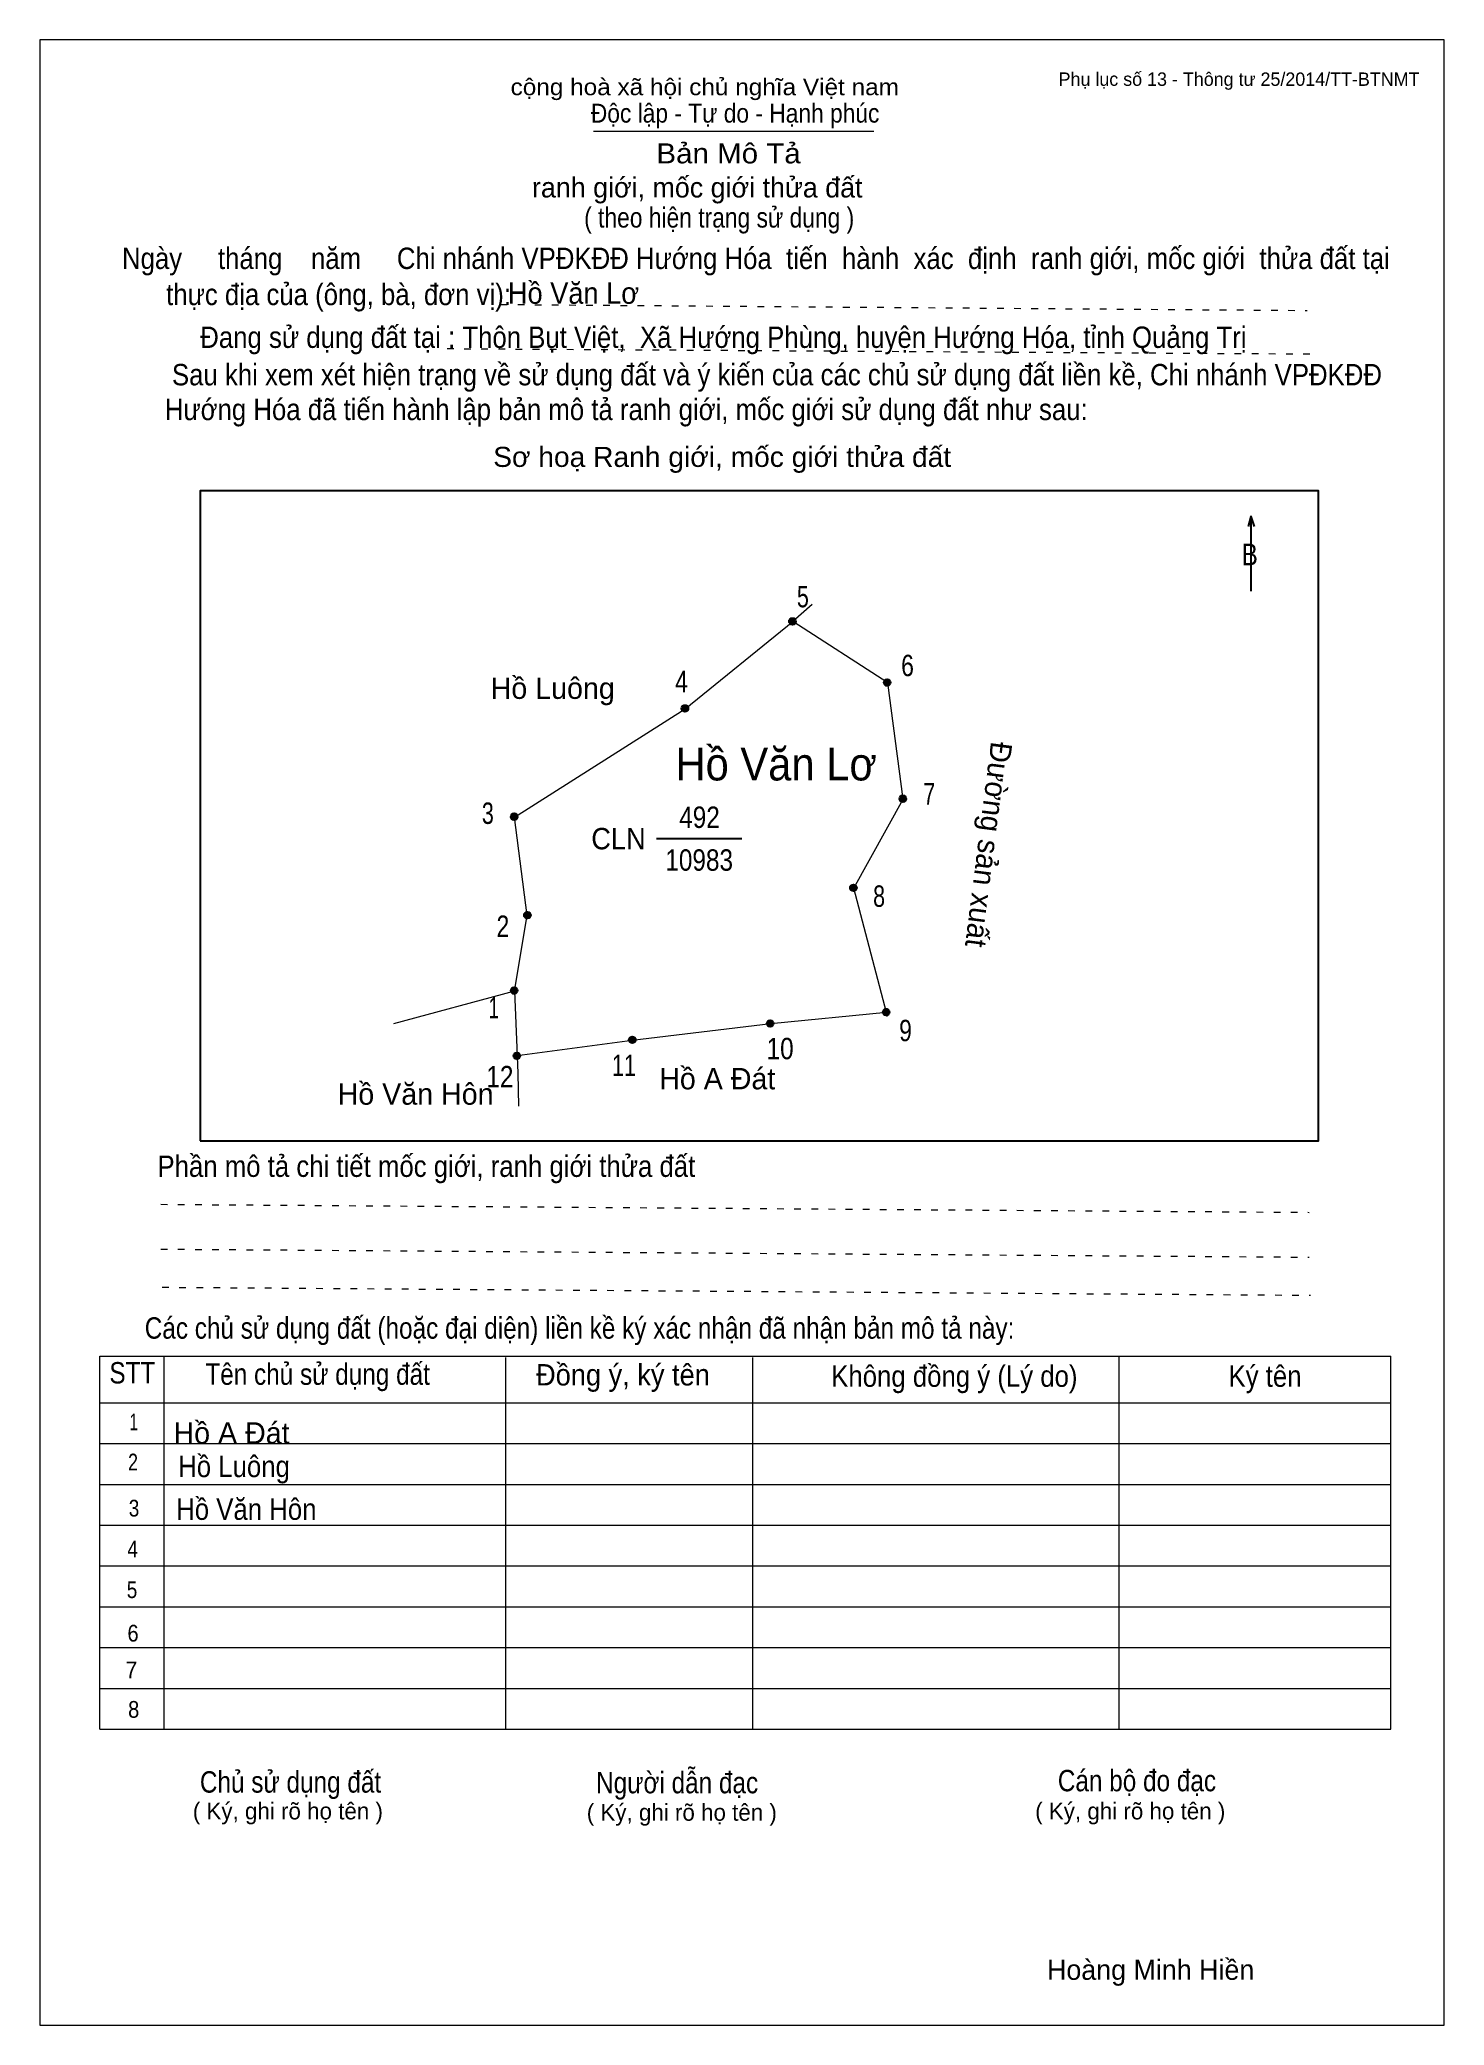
# Model space of a CAD drawing. Header units: centimetres. Extents: x 0 to 21, y 0 to 29.7.
import ezdxf
from ezdxf.enums import TextEntityAlignment as Align

# ---------------------------------------------------------------- set-up
doc = ezdxf.new("R2010")
doc.units = ezdxf.units.CM
doc.header["$LTSCALE"] = 0.13
doc.linetypes.add('DOTTED', pattern=[1.5, 0.3, -1.2])
for name, color, linetype, lineweight in [('1', 7, 'Continuous', 13), ('32', 7, 'Continuous', 25), ('33', 7, 'Continuous', 25), ('6', 7, 'Continuous', 13), ('62', 7, 'Continuous', 13)]:
    doc.layers.add(name, color=color, linetype=linetype, lineweight=lineweight)
for name, color, linetype in [('2', 7, 'Continuous'), ('34', 7, 'Continuous'), ('63', 7, 'Continuous')]:
    doc.layers.add(name, color=color, linetype=linetype)

msp = doc.modelspace()

# ---------------------------------------------------------------- hatches: boundary and pattern name
at = {"layer": '32'}
for points in [[(11.3034, 21, 1), (11.2034, 21, 1)], [(12.7212, 20.0839, 1), (12.6212, 20.0839, 1)], [(9.6975, 19.6985, 1), (9.5975, 19.6985, 1)], [(7.1446, 18.0784, 1), (7.0446, 18.0784, 1)], [(12.9559, 18.3475, 1), (12.8559, 18.3475, 1)], [(12.215, 17.0141, 1), (12.115, 17.0141, 1)], [(7.341, 16.6056, 1), (7.241, 16.6056, 1)], [(7.1446, 15.4765, 1), (7.0446, 15.4765, 1)], [(12.7045, 15.1559, 1), (12.6045, 15.1559, 1)], [(10.972, 14.985, 1), (10.872, 14.985, 1)], [(8.91, 14.7396, 1), (8.81, 14.7396, 1)], [(7.1839, 14.5, 1), (7.0839, 14.5, 1)]]:
    msp.add_hatch(color=256, dxfattribs=at).paths.add_polyline_path(points)

# ---------------------------------------------------------------- linework, layer by layer
at = {"layer": '1'}
msp.add_lwpolyline([(21, 0), (21, 29.7), (0, 29.7), (0, 0)], close=True, dxfattribs=at)
at = {"layer": '32'}
for centre in [(11.2534, 21), (12.6712, 20.0839), (9.6475, 19.6985), (7.0946, 18.0784), (12.9059, 18.3475), (12.165, 17.0141), (7.291, 16.6056), (7.0946, 15.4765), (12.6545, 15.1559), (10.922, 14.985), (8.86, 14.7396), (7.1339, 14.5)]:
    msp.add_circle(centre, 0.05, dxfattribs=at)
at = {"layer": '33'}
msp.add_line((9.22, 17.75), (10.5, 17.75), dxfattribs=at)
at = {"layer": '6'}
for p, q in [((11.55, 21.25), (11.26, 21)), ((7.1, 15.47), (5.29, 14.98)), ((7.1, 15.47), (7.14, 14.5)), ((12.67, 15.09), (12.66, 15.15))]:
    msp.add_line(p, q, dxfattribs=at)
for points in [[(7.1, 15.47), (7.29, 16.6), (7.1, 18.07), (9.65, 19.69), (11.26, 21)], [(12.66, 15.15), (12.17, 17.01), (12.91, 18.34), (12.68, 20.08), (11.26, 21)], [(12.66, 15.15), (10.93, 14.98), (8.86, 14.73), (7.14, 14.5)], [(7.14, 14.5), (7.14, 14.49), (7.15, 14.24), (7.16, 13.75)]]:
    msp.add_lwpolyline(points, dxfattribs=at)
at = {"layer": '62'}
for p, q in [((8.28, 28.33), (12.47, 28.33)), ((0.9, 10.01), (20.2, 10.01)), ((0.9, 4.43), (0.9, 10.01)), ((1.86, 4.43), (1.86, 10.01)), ((6.97, 4.43), (6.97, 9.99)), ((10.66, 4.43), (10.66, 9.99)), ((16.14, 4.43), (16.14, 10.01)), ((20.2, 4.43), (20.2, 10.01)), ((0.9, 9.31), (20.2, 9.31)), ((0.9, 8.7), (20.2, 8.7)), ((0.9, 8.09), (20.2, 8.09)), ((0.9, 7.48), (20.2, 7.48)), ((0.9, 6.87), (20.2, 6.87)), ((0.9, 6.26), (20.2, 6.26)), ((0.9, 5.65), (20.2, 5.65)), ((0.9, 5.04), (20.2, 5.04)), ((0.9, 4.43), (20.2, 4.43))]:
    msp.add_line(p, q, dxfattribs=at)
at = {"layer": '62', "linetype": 'DOTTED'}
for p, q in [((6.89, 25.74), (18.95, 25.65)), ((6.09, 25.08), (19.04, 25)), ((1.81, 12.28), (18.98, 12.16)), ((1.81, 11.61), (18.98, 11.49)), ((1.83, 11.04), (19, 10.92))]:
    msp.add_line(p, q, dxfattribs=at)
at = {"layer": '62', "lineweight": 25}
for p, q in [((18.11, 22.58), (18.11, 21.45)), ((18.11, 22.57), (18.07, 22.42)), ((18.11, 22.57), (18.16, 22.42))]:
    msp.add_line(p, q, dxfattribs=at)
msp.add_lwpolyline([(2.4, 13.23), (19.12, 13.23), (19.12, 22.95), (2.4, 22.95)], close=True, dxfattribs=at)

# ---------------------------------------------------------------- texts
at = {"layer": '2', "width": 0.95}
msp.add_text('Hồ Văn Lơ', height=0.4909, dxfattribs=at).set_placement((11.01, 18.62), align=Align.CENTER)
at = {"layer": '32'}
for s, width, p in [('5', 0.75, (11.41, 21.21)), ('6', 0.8, (12.975, 20.18)), ('4', 0.8, (9.595, 19.94)), ('7', 0.75, (13.3, 18.26)), ('3', 0.75, (6.7, 17.97)), ('8', 0.75, (12.55, 16.73)), ('2', 0.8, (6.925, 16.28)), ('1', 0.65, (6.79, 15.06)), ('9', 0.8, (12.945, 14.72)), ('10', 0.85, (11.07, 14.45)), ('12', 0.85, (6.88, 14.03)), ('11', 0.75, (8.735, 14.2))]:
    msp.add_text(s, height=0.32, dxfattribs=dict(at, width=width)).set_placement(p, align=Align.CENTER)
at = {"layer": '33'}
for s, p in [('Hồ Luông', (7.67, 19.84)), ('Hồ A Đát', (10.13, 14)), ('Hồ Văn Hôn', (5.62, 13.77))]:
    msp.add_text(s, height=0.32, dxfattribs=at).set_placement(p, align=Align.CENTER)
msp.add_text('Đường sản xuất', height=0.32, rotation=262.744, dxfattribs=at).set_placement((14.0303, 17.6802), align=Align.CENTER)
at = {"layer": '33', "width": 0.85}
for s, p in [('492', (9.865, 17.91)), ('10983', (9.86, 17.27))]:
    msp.add_text(s, height=0.32, dxfattribs=at).set_placement(p, align=Align.CENTER)
at = {"layer": '33', "width": 0.95}
msp.add_text('CLN', height=0.32, dxfattribs=at).set_placement((9.06, 17.59), align=Align.RIGHT)
at = {"layer": '34'}
for s, width, p in [('Hồ Văn Lơ', 0.95, (7, 25.75)), ('Hồ Luông', 0.9, (2.07, 8.2)), ('Hồ Văn Hôn', 0.9, (2.04, 7.56))]:
    msp.add_text(s, height=0.32, dxfattribs=dict(at, width=width)).set_placement(p)
msp.add_text('Hồ A Đát', height=0.32, dxfattribs=at).set_placement((2, 8.7))
at = {"layer": '62'}
for s, height, width, p in [('cộng hoà xã hội chủ nghĩa Việt nam', 0.2474, 1.1, (7.04, 28.87)), ('Độc lập - Tự do - Hạnh phúc', 0.2828, 0.9, (8.24, 28.46)), ('Bản Mô Tả', 0.3, 1.1, (9.22, 27.85)), ('( theo hiện trạng sử dụng )', 0.3, 0.85, (8.14, 26.89)), ('Ngày     tháng    năm     Chi nhánh VPĐKĐĐ Hướng Hóa  tiến  hành  xác  định  ranh giới, mốc giới  thửa đất tại ', 0.32, 0.9, (1.23, 26.27)), ('thực địa của (ông, bà, đơn vị): ', 0.32, 0.9, (1.89, 25.73)), ('Đang sử dụng đất tại : Thôn Bụt Việt,  Xã Hướng Phùng, huyện Hướng Hóa, tỉnh Quảng Trị', 0.32, 0.9, (2.4, 25.09)), (' Sau khi xem xét hiện trạng về sử dụng đất và ý kiến của các chủ sử dụng đất liền kề, Chi nhánh VPĐKĐĐ ', 0.32, 0.9, (1.87, 24.53)), ('Hướng Hóa đã tiến hành lập bản mô tả ranh giới, mốc giới sử dụng đất như sau:', 0.32, 0.9, (1.87, 24.01)), ('Sơ hoạ Ranh giới, mốc giới thửa đất', 0.3, 1.05, (6.78, 23.31)), ('B', 0.32, 0.85, (17.97, 21.84)), ('Phần mô tả chi tiết mốc giới, ranh giới thửa đất ', 0.32, 0.9, (1.76, 12.69)), ('Các chủ sử dụng đất (hoặc đại diện) liền kề ký xác nhận đã nhận bản mô tả này:', 0.32, 0.85, (1.57, 10.27))]:
    msp.add_text(s, height=height, dxfattribs=dict(at, width=width)).set_placement(p)
msp.add_text('ranh giới, mốc giới thửa đất', height=0.3, dxfattribs=at).set_placement((7.36, 27.34))
for s, height, width, p in [('STT', 0.32, 0.85, (1.385, 9.6)), ('Tên chủ sử dụng đất', 0.32, 0.85, (4.155, 9.58)), ('Đồng ý, ký tên', 0.32, 0.95, (8.72, 9.57)), ('Không đồng ý (Lý do)', 0.32, 0.9, (13.675, 9.55)), ('Ký tên', 0.32, 0.9, (18.32, 9.55)), ('1', 0.25, 0.7, (1.405, 8.9)), ('2', 0.25, 0.8, (1.395, 8.3)), ('3', 0.25, 0.85, (1.41, 7.61)), ('4', 0.25, 0.85, (1.39, 7)), ('5', 0.25, 0.85, (1.38, 6.39)), ('6', 0.25, 0.9, (1.395, 5.74)), ('7', 0.25, 0.95, (1.37, 5.19)), ('8', 0.25, 0.9, (1.405, 4.6)), ('Người dẫn đạc', 0.32, 0.85, (9.53, 3.47)), ('Chủ sử dụng đất', 0.32, 0.85, (3.75, 3.48)), ('Cán bộ đo đạc', 0.32, 0.85, (16.405, 3.5))]:
    msp.add_text(s, height=height, dxfattribs=dict(at, width=width)).set_placement(p, align=Align.CENTER)
for p in [(3.71, 3.08), (9.6, 3.06), (16.305, 3.08)]:
    msp.add_text('( Ký, ghi rõ họ tên )', height=0.25, dxfattribs=at).set_placement(p, align=Align.CENTER)
at = {"layer": '63'}
msp.add_text('Phụ lục số 13 - Thông tư 25/2014/TT-BTNMT', height=0.2, dxfattribs=at).set_placement((20.63, 29.01), align=Align.RIGHT)
msp.add_text('Hoàng Minh Hiền', height=0.3, dxfattribs=at).set_placement((16.61, 0.68), align=Align.CENTER)

doc.saveas('drawing.dxf')
